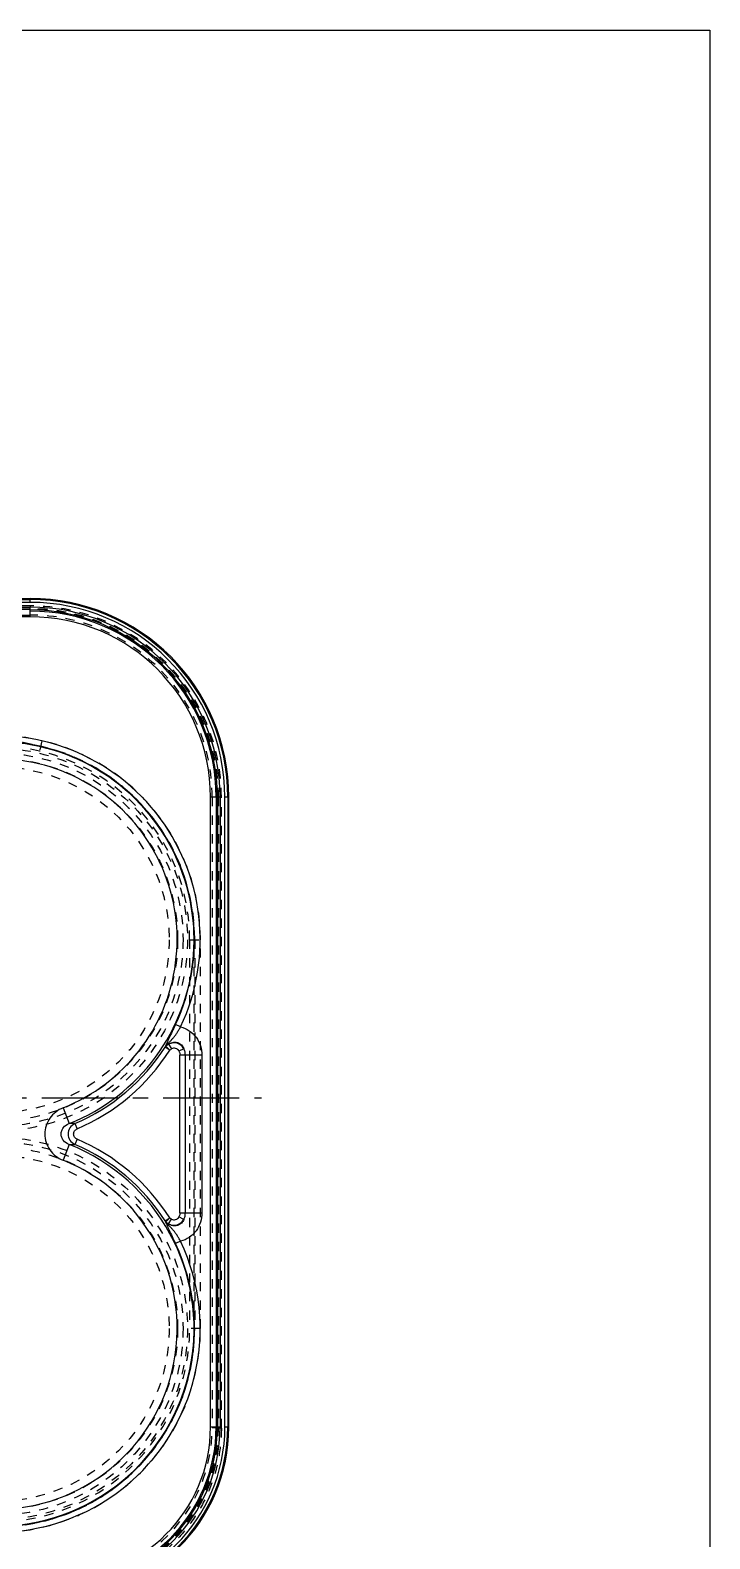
# Model space of a CAD drawing. Header units: millimetres. Extents: x -685 to 1888, y -6001 to 855.
# Drawn here: x 630.1 to 749.8, y -572.6 to -306.8 of the extents above; entities that cross this region are included whole.
import ezdxf

# ---------------------------------------------------------------- set-up
doc = ezdxf.new("R2010")
doc.units = ezdxf.units.MM
doc.header["$LTSCALE"] = 16.335
doc.linetypes.add('CENTER', pattern=[0.6, 0.375, -0.075, 0.075, -0.075])
doc.linetypes.add('HIDDEN', pattern=[0.2, 0.1, -0.1])
doc.layers.get('0').update_dxf_attribs({"linetype": 'CONTINUOUS'})
doc.layers.add('DEFAULT_2', color=8, linetype='HIDDEN')

msp = doc.modelspace()

# ---------------------------------------------------------------- linework, layer by layer
at = {"color": 7, "linetype": 'Continuous'}
for p, q in [((416.06, -408.457), (630.06, -408.457)), ((620.795, -406.923), (630.06, -406.923)), ((621.083, -407.126), (630.06, -407.126)), ((630.06, -407.625), (621.083, -407.625)), ((630.06, -407.625), (630.06, -406.923)), ((630.06, -410.16), (630.06, -408.457)), ((630.06, -410.16), (416.06, -410.16)), ((663.527, -441.923), (661.824, -441.923)), ((661.824, -552.923), (661.824, -441.923)), ((662.821, -441.923), (662.821, -552.923)), ((663.028, -552.923), (663.028, -441.923)), ((663.527, -441.923), (663.527, -552.923)), ((665.06, -441.923), (664.358, -441.923)), ((664.358, -552.923), (664.358, -441.923)), ((664.857, -441.923), (664.857, -552.923)), ((665.06, -552.923), (665.06, -441.923)), ((656.557, -482.423), (655.658, -481.998)), ((654.652, -486.527), (653.813, -485.993)), ((653.981, -485.829), (654.652, -486.527)), ((654.444, -485.48), (654.928, -486.319)), ((657.131, -486.268), (656.271, -486.712)), ((660.308, -487.417), (656.435, -487.417)), ((656.435, -515.199), (656.435, -487.417)), ((657.403, -515.199), (657.403, -487.417)), ((660.308, -487.417), (660.308, -515.199)), ((635.846, -496.687), (636.949, -499.459)), ((637.939, -499.479), (636.949, -499.459)), ((637.939, -499.479), (638.331, -500.393)), ((638.331, -502.222), (637.939, -503.136)), ((636.949, -503.156), (635.846, -505.928)), ((636.949, -503.156), (637.939, -503.136)), ((656.435, -515.199), (660.308, -515.199)), ((653.813, -516.622), (654.652, -516.088)), ((654.652, -516.088), (653.981, -516.786)), ((654.444, -517.135), (654.928, -516.297)), ((657.131, -516.348), (656.271, -515.903)), ((656.557, -520.192), (655.658, -520.617)), ((661.824, -552.923), (663.527, -552.923)), ((664.358, -552.923), (665.06, -552.923))]:
    msp.add_line(p, q, dxfattribs=at)
at = {"color": 1, "linetype": 'CENTER', "ltscale": 2.18358}
msp.add_line((375.293, -494.923), (670.828, -494.923), dxfattribs=at)
msp.add_lwpolyline([(-127.123, -306.786), (749.779, -306.786), (749.779, -706.845), (-127.123, -706.845)], close=True)
at = {"color": 7, "linetype": 'Continuous'}
for centre, radius, start, end in [((630.06, -441.923), 35, 0, 90), ((630.06, -441.923), 34.797, 0, 90), ((630.06, -441.923), 34.298, 0, 90), ((630.06, -441.923), 33.466, 0, 90), ((630.06, -441.923), 32.967, 0, 90), ((630.06, -441.923), 32.761, 0, 90), ((630.06, -441.923), 31.763, 0, 90), ((624.06, -467.058), 34.871, 291.69161, 123.2426), ((624.06, -467.058), 35.946, 334.69398, 102.32715), ((624.06, -467.058), 34.952, 334.69536, 102.32502), ((624.06, -467.058), 31.888, 291.69165, 114.41753), ((624.06, -467.058), 35.267, 293.17463, 327.52608), ((655.387, -487.241), 1.998, 29.1586, 118.17435), ((624.06, -467.058), 36.262, 293.17473, 327.52609), ((638.749, -501.308), 2, 113.87445, 246.12332), ((624.06, -535.558), 36.262, 32.47394, 66.82527), ((624.06, -535.558), 34.871, 189.9987, 68.30839), ((624.06, -535.558), 35.267, 32.47394, 66.82537), ((624.06, -535.558), 31.888, 190.57252, 68.30835), ((655.387, -515.374), 1.998, 241.82718, 330.84116), ((624.06, -535.558), 35.946, 231.71501, 25.30613), ((624.06, -535.558), 34.952, 231.71639, 25.30399), ((635.06, -552.923), 30, 270, 0), ((635.06, -552.923), 29.797, 270, 0), ((635.06, -552.923), 29.298, 270, 0), ((635.06, -552.923), 28.466, 270, 360), ((635.06, -552.923), 27.967, 270, 0), ((635.06, -552.923), 27.761, 270, 0), ((635.06, -552.923), 26.763, 270, 360)]:
    msp.add_arc(centre, radius, start, end, dxfattribs=at)
for points, knots in [([(655.659, -481.997), (655.459, -482.42), (655.082, -483.214), (654.564, -484.304), (654.148, -485.214), (653.915, -485.754), (653.813, -485.993)], [0, 0, 0, 0, 0.3185764, 0.5990606, 0.8226903, 1, 1, 1, 1]), ([(653.981, -485.829), (654.079, -485.695), (654.28, -485.433), (654.612, -485.066), (654.957, -484.708), (655.299, -484.331), (655.629, -483.915), (655.947, -483.453), (656.258, -482.952), (656.459, -482.603), (656.557, -482.423)], [0, 0, 0, 0, 0.1160426, 0.2306929, 0.3465003, 0.4639838, 0.5870415, 0.7180162, 0.8567453, 1, 1, 1, 1]), ([(656.557, -482.423), (657.1, -482.554), (658.149, -483.016), (659.373, -484.208), (660.138, -485.732), (660.308, -486.857), (660.308, -487.417)], [0, 0, 0, 0, 0.2498854, 0.4998181, 0.749839, 1, 1, 1, 1]), ([(653.813, -485.993), (653.824, -485.978), (653.873, -485.917), (653.933, -485.863), (653.981, -485.829)], [0, 0, 0, 0, 0.2391951, 1, 1, 1, 1]), ([(654.444, -485.48), (654.401, -485.504), (654.237, -485.606), (654.086, -485.729), (653.981, -485.829)], [0, 0, 0, 0, 0.2530202, 1, 1, 1, 1]), ([(654.444, -485.48), (654.662, -485.327), (655.04, -485.151), (655.583, -485.095), (655.997, -485.16), (656.38, -485.329), (656.806, -485.67), (657.03, -486.021), (657.131, -486.268)], [0, 0, 0, 0, 0.2457978, 0.3723309, 0.5001044, 0.6280048, 0.7543013, 1, 1, 1, 1]), ([(654.652, -486.527), (654.673, -486.507), (654.759, -486.429), (654.853, -486.362), (654.928, -486.319)], [0, 0, 0, 0, 0.2538172, 1, 1, 1, 1]), ([(656.271, -486.712), (656.212, -486.597), (656.046, -486.387), (655.693, -486.195), (655.293, -486.166), (655.04, -486.254), (654.928, -486.319)], [0, 0, 0, 0, 0.2500368, 0.5000291, 0.7499978, 1, 1, 1, 1]), ([(657.403, -487.417), (657.403, -487.22), (657.36, -486.823), (657.223, -486.445), (657.131, -486.268)], [0, 0, 0, 0, 0.4948752, 1, 1, 1, 1]), ([(656.271, -486.712), (656.299, -486.765), (656.395, -486.988), (656.435, -487.233), (656.435, -487.417)], [0, 0, 0, 0, 0.2442835, 1, 1, 1, 1]), ([(635.846, -496.687), (635.385, -496.871), (634.509, -497.371), (633.466, -498.461), (632.79, -499.814), (632.554, -501.308), (632.79, -502.802), (633.466, -504.154), (634.51, -505.244), (635.385, -505.745), (635.846, -505.928)], [0, 0, 0, 0, 0.1250475, 0.2500705, 0.3750479, 0.5000317, 0.6250105, 0.7499789, 0.8749753, 1, 1, 1, 1]), ([(636.949, -503.156), (636.554, -503.014), (635.998, -502.643), (635.59, -501.914), (635.477, -501.308), (635.591, -500.702), (635.998, -499.972), (636.554, -499.601), (636.949, -499.459)], [0, 0, 0, 0, 0.2549429, 0.378727, 0.4999936, 0.6212634, 0.745044, 1, 1, 1, 1]), ([(638.331, -502.222), (638.154, -502.146), (637.836, -501.89), (637.655, -501.308), (637.836, -500.725), (638.154, -500.469), (638.331, -500.393)], [0, 0, 0, 0, 0.2502772, 0.5000204, 0.7497551, 1, 1, 1, 1]), ([(656.435, -515.199), (656.435, -515.261), (656.421, -515.503), (656.354, -515.743), (656.271, -515.903)], [0, 0, 0, 0, 0.2562298, 1, 1, 1, 1]), ([(660.308, -515.199), (660.308, -515.758), (660.138, -516.884), (659.373, -518.408), (658.149, -519.6), (657.1, -520.062), (656.557, -520.192)], [0, 0, 0, 0, 0.2501446, 0.500177, 0.7501331, 1, 1, 1, 1]), ([(657.131, -516.348), (657.223, -516.17), (657.36, -515.793), (657.403, -515.395), (657.403, -515.199)], [0, 0, 0, 0, 0.5050789, 1, 1, 1, 1]), ([(653.813, -516.622), (653.915, -516.861), (654.148, -517.402), (654.564, -518.311), (655.082, -519.402), (655.459, -520.196), (655.659, -520.618)], [0, 0, 0, 0, 0.1773201, 0.4009599, 0.6814564, 1, 1, 1, 1]), ([(653.981, -516.786), (653.965, -516.775), (653.902, -516.727), (653.847, -516.669), (653.813, -516.622)], [0, 0, 0, 0, 0.2616837, 1, 1, 1, 1]), ([(656.557, -520.192), (656.462, -520.011), (656.26, -519.662), (655.945, -519.164), (655.629, -518.7), (655.299, -518.284), (654.956, -517.907), (654.496, -517.431), (654.175, -517.053), (653.981, -516.786)], [0, 0, 0, 0, 0.1432355, 0.2820824, 0.4130673, 0.5360292, 0.6539213, 0.7692329, 1, 1, 1, 1]), ([(653.981, -516.786), (654.016, -516.82), (654.159, -516.95), (654.318, -517.063), (654.444, -517.135)], [0, 0, 0, 0, 0.2477215, 1, 1, 1, 1]), ([(657.131, -516.348), (657.03, -516.594), (656.806, -516.946), (656.379, -517.287), (655.996, -517.456), (655.582, -517.52), (655.039, -517.463), (654.661, -517.288), (654.444, -517.135)], [0, 0, 0, 0, 0.2459115, 0.372434, 0.5001995, 0.6281093, 0.7544147, 1, 1, 1, 1]), ([(654.928, -516.297), (654.903, -516.282), (654.805, -516.221), (654.715, -516.148), (654.652, -516.088)], [0, 0, 0, 0, 0.2462372, 1, 1, 1, 1]), ([(654.928, -516.297), (655.04, -516.362), (655.293, -516.449), (655.693, -516.42), (656.046, -516.229), (656.212, -516.018), (656.271, -515.903)], [0, 0, 0, 0, 0.250037, 0.5000297, 0.7499978, 1, 1, 1, 1])]:
    msp.add_open_spline(points, degree=3, knots=knots, dxfattribs=at)
at = {"layer": 'DEFAULT_2', "color": 8, "linetype": 'HIDDEN'}
for p, q in [((630.06, -408.247), (416.06, -408.247)), ((416.06, -408.746), (630.06, -408.746)), ((630.06, -408.858), (416.06, -408.858)), ((630.06, -408.247), (630.06, -408.457)), ((416.06, -409.855), (630.06, -409.855)), ((565.391, -416.614), (632.141, -431.998)), ((631.717, -433.838), (564.967, -418.454)), ((631.896, -433.061), (565.146, -417.676)), ((565.167, -417.586), (631.917, -432.97)), ((632.141, -431.998), (631.717, -433.838)), ((662.128, -441.923), (662.128, -553.039)), ((663.125, -553.056), (663.125, -441.923)), ((663.238, -441.923), (663.238, -553.168)), ((663.527, -441.923), (663.736, -441.923)), ((663.736, -553.156), (663.736, -441.923)), ((658.151, -467.058), (660.039, -467.058)), ((658.151, -467.058), (658.151, -535.558)), ((658.949, -535.558), (658.949, -467.058)), ((659.041, -467.058), (659.041, -535.558)), ((660.039, -535.558), (660.039, -467.058)), ((660.039, -535.558), (658.151, -535.558)), ((663.125, -553.056), (662.128, -553.056)), ((663.125, -553.056), (663.238, -553.168)), ((663.736, -553.168), (663.238, -553.168))]:
    msp.add_line(p, q, dxfattribs=at)
for centre, radius in [((624.06, -467.058), 33.717), ((624.06, -467.058), 32.929), ((624.06, -467.058), 31.969), ((624.06, -467.058), 30.491), ((624.06, -535.558), 33.717), ((624.06, -535.558), 32.929), ((624.06, -535.558), 31.969), ((624.06, -535.558), 30.491)]:
    msp.add_circle(centre, radius, dxfattribs=at)
for centre, radius, start, end in [((630.06, -441.923), 33.676, 0, 90), ((630.06, -441.923), 33.177, 0, 90), ((630.06, -441.923), 33.065, 0, 90), ((630.06, -441.923), 32.067, 0, 90), ((624.06, -467.058), 34.888, 0, 77.02103), ((624.06, -467.058), 34.981, 0, 77.02103), ((624.06, -467.058), 35.979, 0, 77.02103), ((624.06, -467.058), 34.09, 0, 77.02103), ((624.06, -535.558), 35.979, 257.02103, 360), ((624.06, -535.558), 34.981, 257.02103, 0), ((624.06, -535.558), 34.888, 257.02103, 0), ((624.06, -535.558), 34.09, 257.02103, 0), ((635.22, -553.083), 26.906, 269.90615, 0.09348), ((635.214, -553.076), 27.911, 269.9584, 0.0416), ((635.335, -553.198), 27.9, 269.93919, 0.06086)]:
    msp.add_arc(centre, radius, start, end, dxfattribs=at)
msp.add_open_spline([(663.736, -553.156), (663.734, -555.015), (663.378, -558.744), (661.75, -564.116), (659.107, -569.069), (655.546, -573.409), (651.206, -576.97), (646.253, -579.613), (640.881, -581.24), (637.152, -581.596), (635.293, -581.599)], degree=3, knots=[0, 0, 0, 0, 0.1250013, 0.2500013, 0.3750008, 0.5, 0.6249992, 0.7499987, 0.8749987, 1, 1, 1, 1], dxfattribs=at)

doc.saveas('drawing.dxf')
